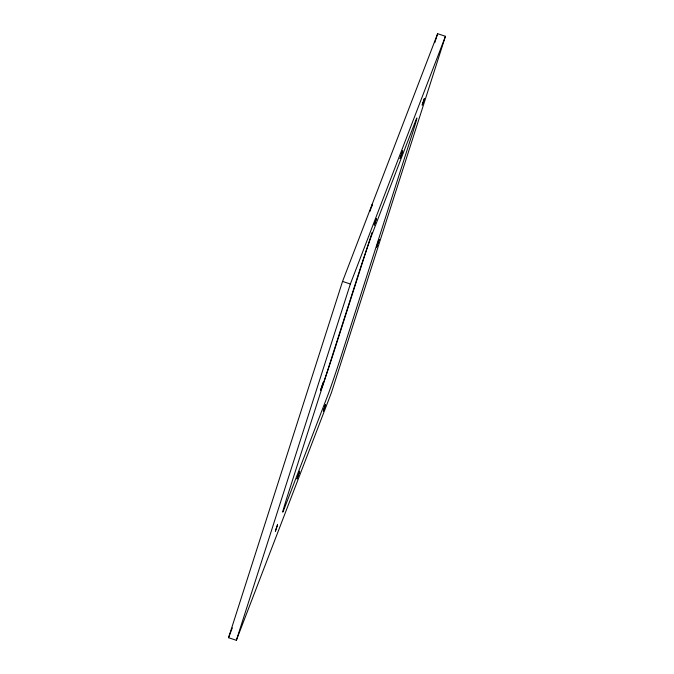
<?xml version="1.0" encoding="UTF-8"?>
<svg xmlns="http://www.w3.org/2000/svg" width="674" height="674" viewBox="0 0 674 674"><rect width="100%" height="100%" fill="white"/><g stroke="black" fill="none" stroke-linecap="round" stroke-linejoin="round"><path stroke-width="1.01" d="M371.863 206.21L372.309 204.475L369.975 211.307M228.553 637.705L342.552 281.42L437.645 33.7L445.447 36.295L331.448 392.58L236.355 640.3L228.553 637.705L232.328 627.873M236.355 640.3L350.354 284.015L445.447 36.295M372.099 232.437L333.377 353.454A30.836 0.708 -71.6 0 1 321.877 387.575M434.764 42.706L437.645 33.7M342.552 281.42L350.354 284.015M275.388 531.146L277.528 524.819L275.388 531.146M297.074 478.852L299.635 471.261L297.074 478.852M320.622 390.162L323.191 382.571L320.622 390.162M323.326 411.115L325.458 404.779L323.326 411.115M374.272 225.023L376.404 218.696L374.272 225.023M376.547 247.206L379.117 239.607L376.547 247.206M400.095 158.516L402.664 150.917L400.095 158.516M422.202 104.992L424.342 98.665L422.202 104.992M358.517 273.914L287.478 495.938A30.836 0.708 -71.6 0 0 284.15 508.98L327.775 395.318A30.836 0.708 -71.6 0 0 341.179 356.049L412.218 134.025A30.836 0.708 -71.6 0 0 415.555 120.991L371.922 234.645A30.836 0.708 -71.6 0 0 358.517 273.914"/></g></svg>
